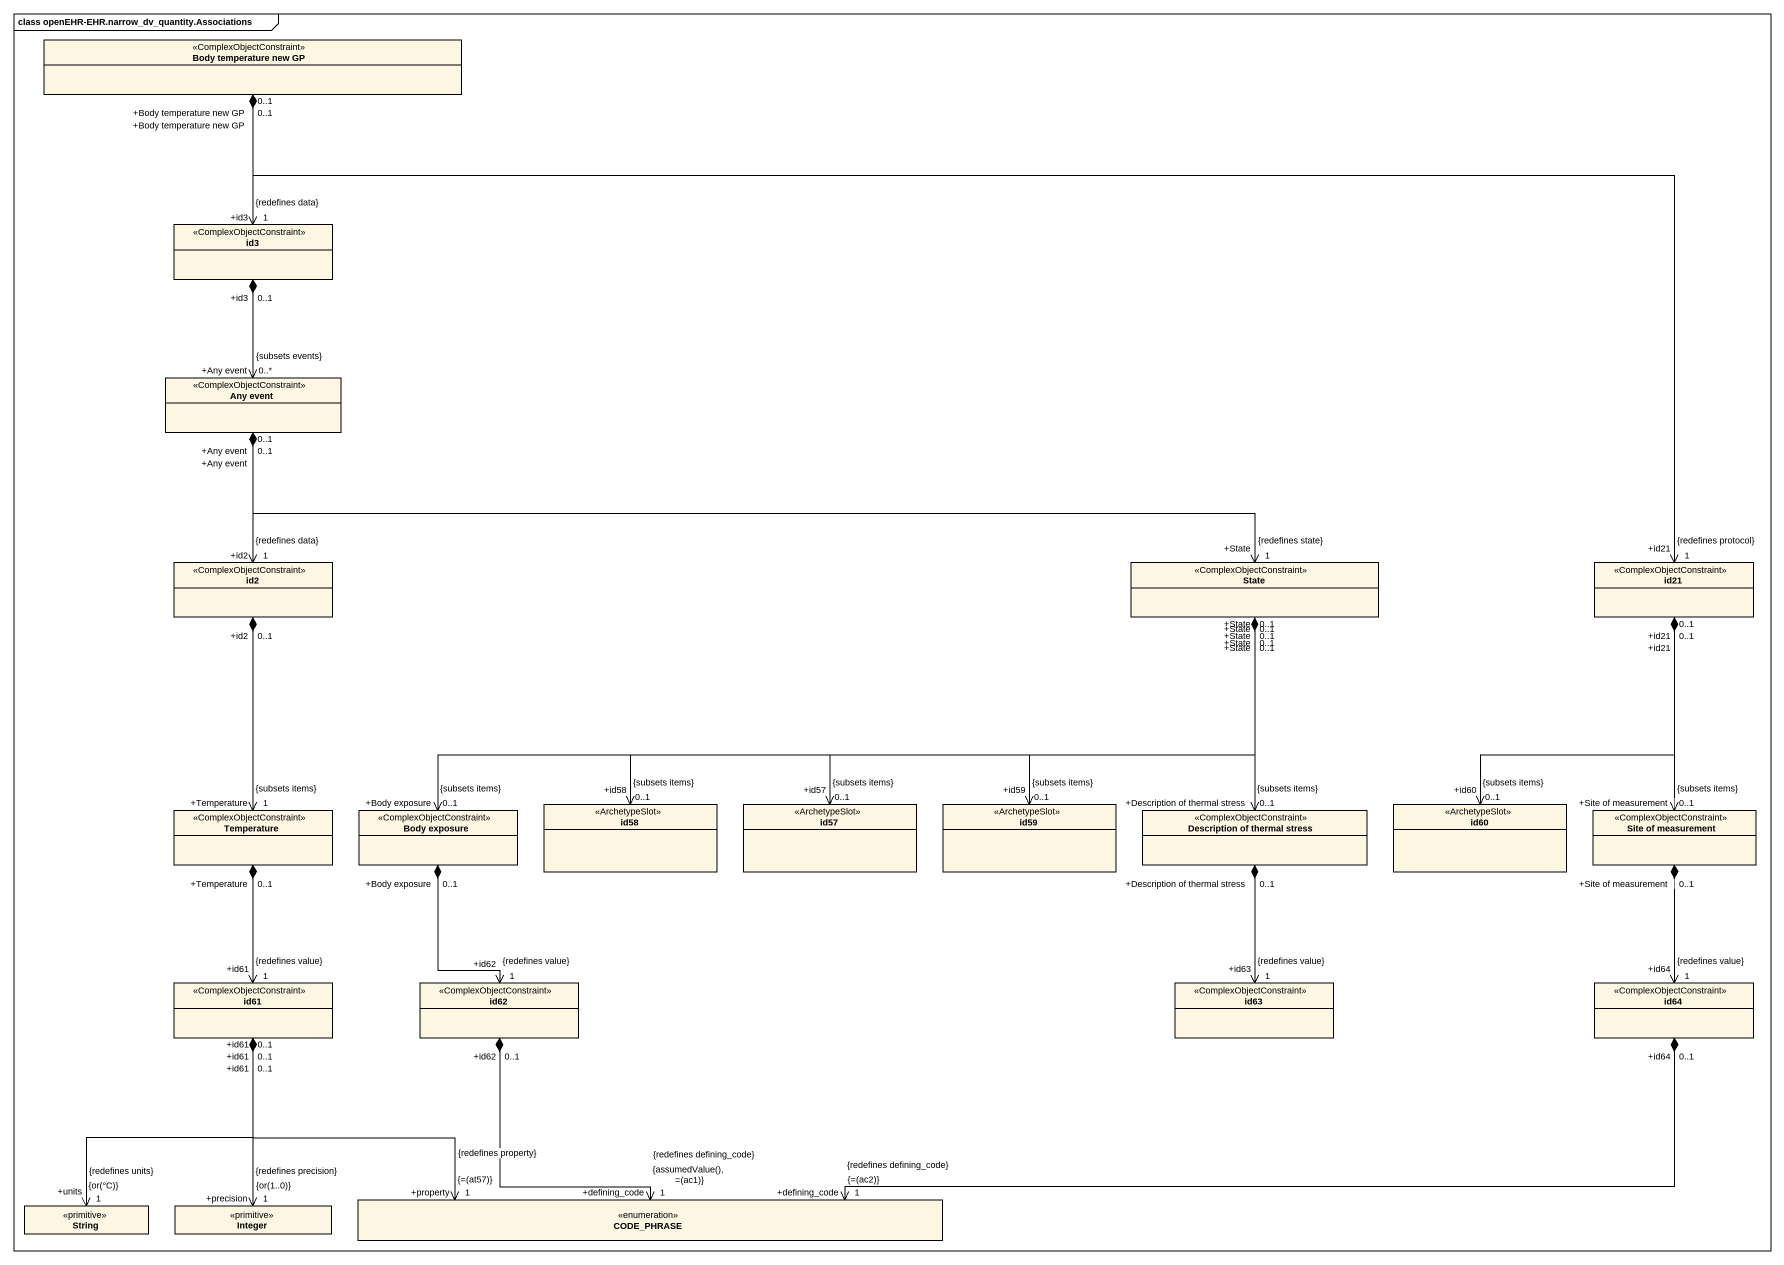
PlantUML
@startuml
mainframe class openEHR-EHR.narrow_dv_quantity.Associations
hide circle
hide empty members
class "Body temperature new GP" as Body_temperature_new_GP <<ComplexObjectConstraint>>
class id3 <<ComplexObjectConstraint>>
class "Any event" as Any_event <<ComplexObjectConstraint>>
class id2 <<ComplexObjectConstraint>>
class "State" as State_ <<ComplexObjectConstraint>>
class id21 <<ComplexObjectConstraint>>
class Temperature <<ComplexObjectConstraint>>
class "Body exposure" as Body_exposure <<ComplexObjectConstraint>>
class id58 <<ArchetypeSlot>>
class id57 <<ArchetypeSlot>>
class id59 <<ArchetypeSlot>>
class "Description of thermal stress" as Description_of_thermal <<ComplexObjectConstraint>>
class id60 <<ArchetypeSlot>>
class "Site of measurement" as Site_of_measurement <<ComplexObjectConstraint>>
class id61 <<ComplexObjectConstraint>>
class id62 <<ComplexObjectConstraint>>
class id63 <<ComplexObjectConstraint>>
class id64 <<ComplexObjectConstraint>>
class String <<primitive>>
class Integer <<primitive>>
enum CODE_PHRASE
Body_temperature_new_GP "+Body temperature new GP\n0..1" *--> "+id3\n1\n{redefines data}" id3
Body_temperature_new_GP "+Body temperature new GP\n0..1" *-right-> "+id21\n1\n{redefines protocol}" id21
id3 "+id3\n0..1" *--> "+Any event\n0..*\n{subsets events}" Any_event
Any_event "+Any event\n0..1" *--> "+id2\n1\n{redefines data}" id2
Any_event "+Any event\n0..1" *-right-> "+State\n1\n{redefines state}" State_
id2 "+id2\n0..1" *--> "+Temperature\n1\n{subsets items}" Temperature
State_ "+State\n0..1" *-left-> "+Body exposure\n0..1\n{subsets items}" Body_exposure
State_ "+State\n0..1" *-left-> "+id58\n0..1\n{subsets items}" id58
State_ "+State\n0..1" *-left-> "+id57\n0..1\n{subsets items}" id57
State_ "+State\n0..1" *--> "+id59\n0..1\n{subsets items}" id59
State_ "+State\n0..1" *--> "+Description of thermal stress\n0..1\n{subsets items}" Description_of_thermal
id21 "+id21\n0..1" *--> "+id60\n0..1\n{subsets items}" id60
id21 "+id21\n0..1" *--> "+Site of measurement\n0..1\n{subsets items}" Site_of_measurement
Temperature "+Temperature\n0..1" *--> "+id61\n1\n{redefines value}" id61
Body_exposure "+Body exposure\n0..1" *--> "+id62\n1\n{redefines value}" id62
Description_of_thermal "+Description of thermal stress\n0..1" *--> "+id63\n1\n{redefines value}" id63
Site_of_measurement "+Site of measurement\n0..1" *--> "+id64\n1\n{redefines value}" id64
id61 "+id61\n0..1" *--> "+units\n1\n{or(°C)}\n{redefines units}" String
id61 "+id61\n0..1" *--> "+precision\n1\n{or(1..0)}\n{redefines precision}" Integer
id61 "+id61\n0..1" *-right-> "+property\n1\n{=(at57)}\n{redefines property}" CODE_PHRASE
id62 "+id62\n0..1" *--> "+defining_code\n1\n{assumedValue(), =(ac1)}\n{redefines defining_code}" CODE_PHRASE
id64 "+id64\n0..1" *-left-> "+defining_code\n1\n{=(ac2)}\n{redefines defining_code}" CODE_PHRASE
@enduml
